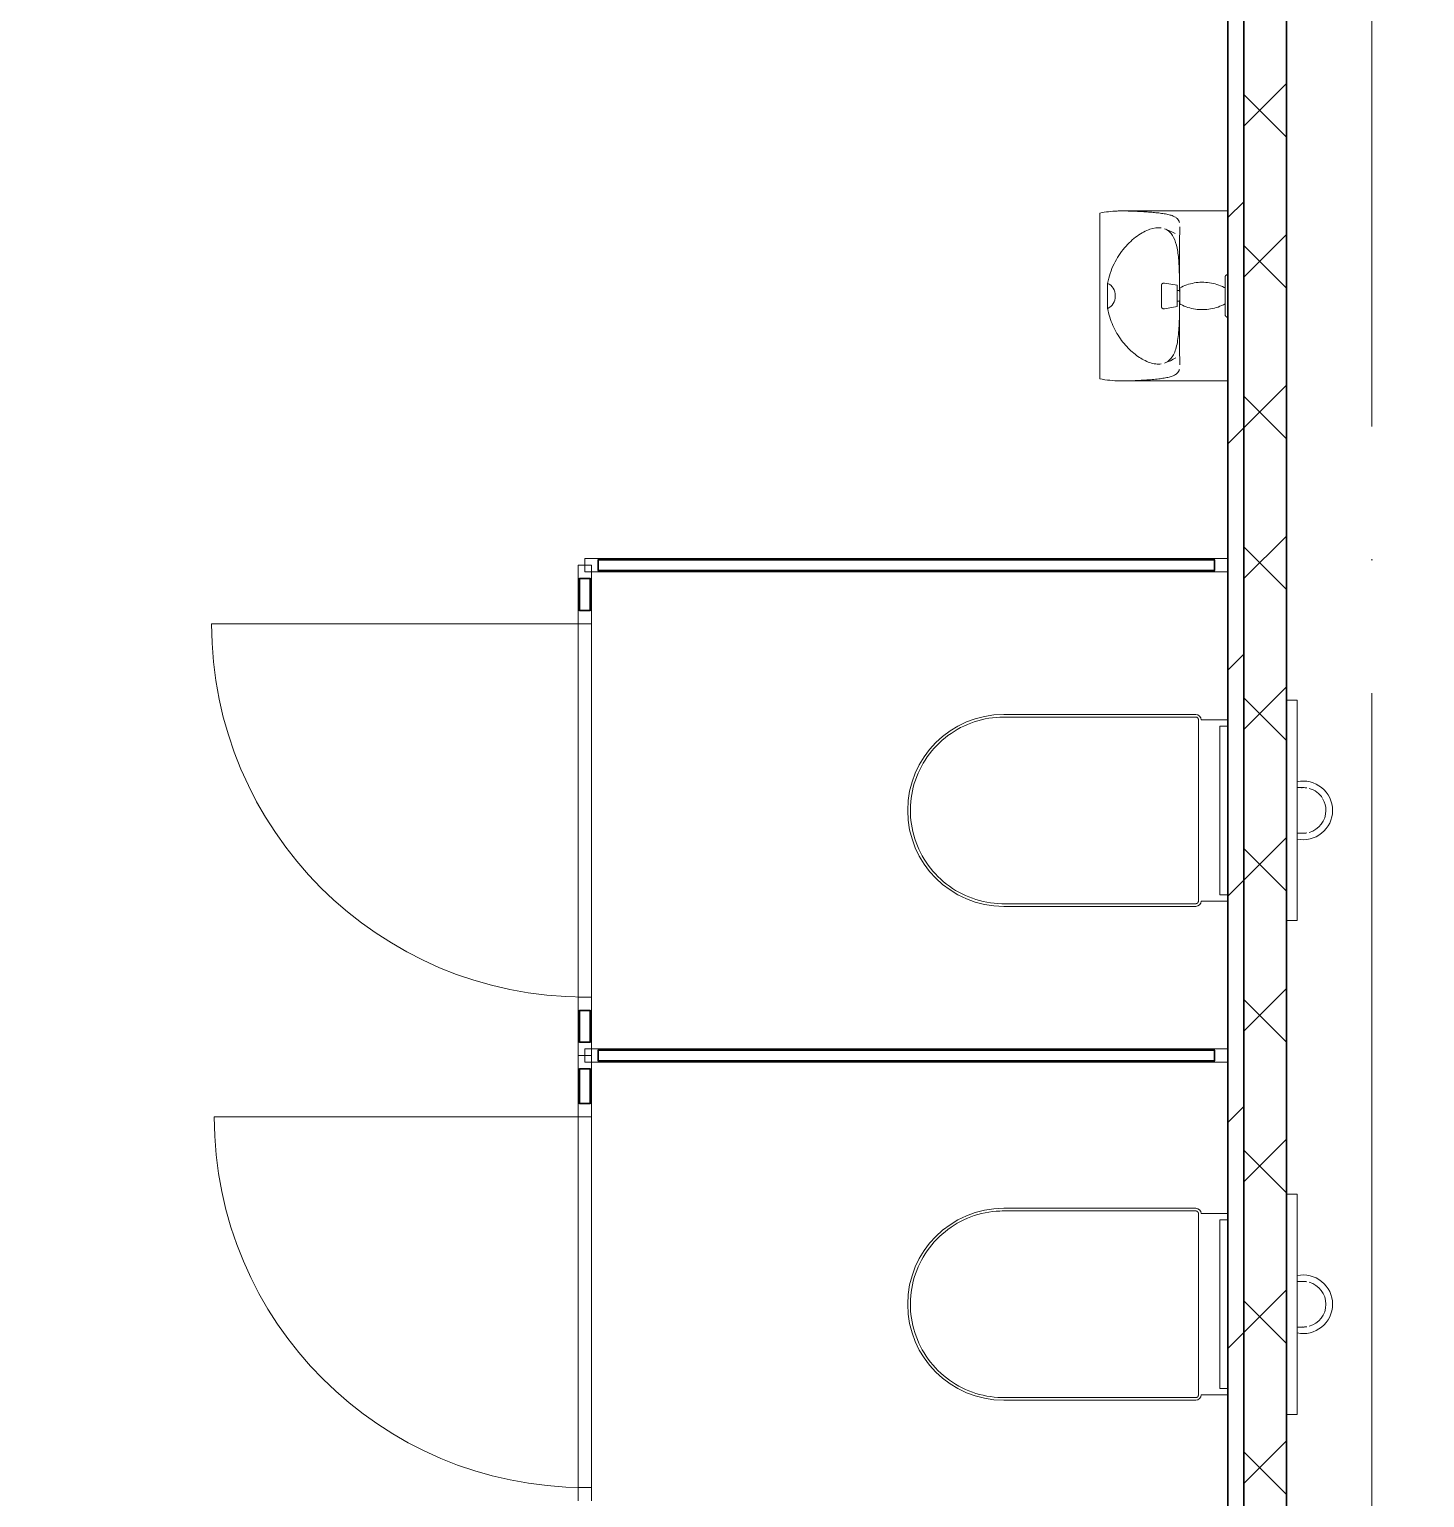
# Model space of a CAD drawing. Header units: millimetres. Extents: x -259809 to 472825, y -397243 to 31861.
# Drawn here: x -50972 to -48357, y -361841 to -359087 of the extents above; entities that cross this region are included whole.
import ezdxf

# ---------------------------------------------------------------- set-up
doc = ezdxf.new("R2010")
doc.units = ezdxf.units.MM
doc.linetypes.add('ADSK_Линия сетки', pattern=[25, 20, -2.5, 0, -2.5])
for name, color, linetype, lineweight in [('Витраж', 252, 'Continuous', 9), ('Двери', 252, 'Continuous', 9), ('лс', 5, 'Continuous', 30), ('Оси', 252, 'Continuous', 9), ('Сантехника', 252, 'Continuous', 18), ('Стены наружные', 252, 'Continuous', 18), ('Стены разрез', 7, 'Continuous', 30)]:
    doc.layers.add(name, color=color, linetype=linetype, lineweight=lineweight)

# ---------------------------------------------------------------- blocks, each defined once
blk = doc.blocks.new('1 этаж')
at = {"layer": 'Витраж', "color": 251, "lineweight": 18, "true_color": 0x636466, "extrusion": (0, 0, -1)}
for p, q in [((-49918.3, -7405.3), (-49943.3, -7405.3)), ((-49943.3, -7405.3), (-49943.3, -7430.3)), ((-49905.8, -7392.8), (-49930.8, -7392.8)), ((-49930.8, -7392.8), (-49930.8, -7417.8)), ((-49918.3, -7430.3), (-49918.3, -7405.3)), ((-49905.8, -7417.8), (-49905.8, -7392.8)), ((-49943.3, -7430.3), (-49918.3, -7430.3)), ((-49930.8, -7417.8), (-49905.8, -7417.8)), ((-49918.3, -7490.3), (-49943.3, -7490.3)), ((-49943.3, -7490.3), (-49943.3, -7515.3)), ((-49918.3, -7515.3), (-49918.3, -7490.3)), ((-49943.3, -7515.3), (-49918.3, -7515.3)), ((-49918.3, -8215.3), (-49943.3, -8215.3)), ((-49943.3, -8215.3), (-49943.3, -8240.3)), ((-49918.3, -8240.3), (-49918.3, -8215.3)), ((-49943.3, -8240.3), (-49918.3, -8240.3)), ((-49905.8, -8312.8), (-49930.8, -8312.8)), ((-49930.8, -8312.8), (-49930.8, -8337.8)), ((-49905.8, -8337.8), (-49905.8, -8312.8)), ((-49918.3, -8325.3), (-49943.3, -8325.3)), ((-49943.3, -8325.3), (-49943.3, -8350.3)), ((-49930.8, -8337.8), (-49905.8, -8337.8)), ((-49918.3, -8350.3), (-49918.3, -8325.3)), ((-49943.3, -8350.3), (-49918.3, -8350.3)), ((-49918.3, -8415.3), (-49943.3, -8415.3)), ((-49943.3, -8415.3), (-49943.3, -8440.3)), ((-49918.3, -8440.3), (-49918.3, -8415.3)), ((-49943.3, -8440.3), (-49918.3, -8440.3)), ((-49918.3, -9135.3), (-49943.3, -9135.3)), ((-49943.3, -9135.3), (-49943.3, -9160.3)), ((-49918.3, -9160.3), (-49918.3, -9135.3))]:
    blk.add_line(p, q, dxfattribs=at)
at = {"layer": 'Витраж', "color": 251, "true_color": 0x636466}
for p, q in [((-49905.8, -7392.8), (-48750.8, -7392.8)), ((-49943.3, -7430.3), (-49943.3, -7490.3)), ((-49918.3, -7430.3), (-49918.3, -7490.3)), ((-49905.8, -7417.8), (-48750.8, -7417.8)), ((-49943.3, -7515.3), (-49943.3, -8215.3)), ((-49918.3, -7515.3), (-49918.3, -8215.3)), ((-49943.3, -8240.3), (-49943.3, -8300.3)), ((-49918.3, -8240.3), (-49918.3, -8300.3)), ((-49905.8, -8312.8), (-48750.8, -8312.8)), ((-49905.8, -8337.8), (-48750.8, -8337.8)), ((-49943.3, -8350.3), (-49943.3, -8415.3)), ((-49918.3, -8350.3), (-49918.3, -8415.3)), ((-49943.3, -8440.3), (-49943.3, -9135.3)), ((-49918.3, -8440.3), (-49918.3, -9135.3))]:
    blk.add_line(p, q, dxfattribs=at)
at = {"layer": 'Витраж', "color": 251, "lineweight": 18, "true_color": 0x636466}
for p, q in [((-48725.8, -7392.8), (-48750.8, -7392.8)), ((-48750.8, -7392.8), (-48750.8, -7417.8)), ((-48725.8, -7417.8), (-48725.8, -7392.8)), ((-48750.8, -7417.8), (-48725.8, -7417.8)), ((-49918.3, -8300.3), (-49943.3, -8300.3)), ((-49943.3, -8300.3), (-49943.3, -8325.3)), ((-49918.3, -8325.3), (-49918.3, -8300.3)), ((-48725.8, -8312.8), (-48750.8, -8312.8)), ((-48750.8, -8312.8), (-48750.8, -8337.8)), ((-48725.8, -8337.8), (-48725.8, -8312.8)), ((-49943.3, -8325.3), (-49918.3, -8325.3)), ((-48750.8, -8337.8), (-48725.8, -8337.8))]:
    blk.add_line(p, q, dxfattribs=at)
at = {"layer": 'Двери', "color": 251, "true_color": 0x636466}
for p, q in [((-49943.3, -7515.3), (-50630.8, -7515.3)), ((-49943.3, -8440.3), (-50625.8, -8440.3))]:
    blk.add_line(p, q, dxfattribs=at)
for centre, radius in [((-49930.8, -7515.3), 700), ((-49930.8, -8440.3), 695)]:
    blk.add_arc(centre, radius, 180, 270, dxfattribs=at)
at = {"layer": 'Оси', "color": 251, "linetype": 'ADSK_Линия сетки', "ltscale": 100, "true_color": 0x636466}
blk.add_line((-48455.8, -2645.3), (-48455.8, -33771.4), dxfattribs=at)
at = {"layer": 'Сантехника', "color": 251, "true_color": 0x636466}
for p, q in [((-48965.8, -7055.8), (-48965.8, -6744.8)), ((-48725.8, -6740.9), (-48922.9, -6740.9)), ((-48816, -6790.3), (-48816, -6891.7)), ((-48951, -6900.3), (-48951, -6876.7)), ((-48820.8, -6880.3), (-48844.5, -6876.1)), ((-48820.8, -6900.3), (-48820.8, -6880.3)), ((-48816.2, -6876.4), (-48816.2, -6891.7)), ((-48951, -6923.9), (-48951, -6900.3)), ((-48815.8, -6890.3), (-48820.8, -6890.3)), ((-48820.8, -6920.3), (-48820.8, -6900.3)), ((-48820.8, -6910.3), (-48815.8, -6910.3)), ((-48816.2, -6909), (-48816.2, -6924.2)), ((-48816, -6909), (-48816, -7010.3)), ((-48815.8, -6885.3), (-48815.8, -6900.3)), ((-48815.8, -6900.3), (-48815.8, -6915.3)), ((-48844.5, -6924.5), (-48820.8, -6920.3)), ((-48922.9, -7059.8), (-48725.8, -7059.8)), ((-48785.8, -7685.3), (-49145.8, -7685.3)), ((-48785.8, -7690.3), (-49145.8, -7690.3)), ((-48780.8, -8035.3), (-48780.8, -7695.3)), ((-48725.8, -7695.3), (-48775.8, -7695.3)), ((-48740.8, -8023.5), (-48740.8, -7707.1)), ((-48740.8, -7707.1), (-48725.8, -7707.1)), ((-49145.8, -8040.3), (-48785.8, -8040.3)), ((-48775.8, -8035.3), (-48725.8, -8035.3)), ((-48725.8, -8023.5), (-48740.8, -8023.5)), ((-49145.8, -8045.3), (-48785.8, -8045.3)), ((-48785.8, -8611.6), (-49145.8, -8611.6)), ((-48785.8, -8616.6), (-49145.8, -8616.6)), ((-48780.8, -8961.6), (-48780.8, -8621.6)), ((-48725.8, -8621.6), (-48775.8, -8621.6)), ((-48740.8, -8949.8), (-48740.8, -8633.4)), ((-48740.8, -8633.4), (-48725.8, -8633.4)), ((-48725.8, -8949.8), (-48740.8, -8949.8)), ((-49145.8, -8966.6), (-48785.8, -8966.6)), ((-49145.8, -8971.6), (-48785.8, -8971.6)), ((-48775.8, -8961.6), (-48725.8, -8961.6))]:
    blk.add_line(p, q, dxfattribs=at)
at = {"layer": 'Сантехника', "color": 251, "lineweight": 9, "true_color": 0x636466}
for p, q in [((-48595.8, -7658.6), (-48615.8, -7658.6)), ((-48595.8, -7683.6), (-48595.8, -7658.6)), ((-48595.8, -7683.6), (-48595.8, -8047.1)), ((-48595.8, -8072.1), (-48595.8, -8047.1)), ((-48615.8, -8072.1), (-48595.8, -8072.1)), ((-48595.8, -8584.8), (-48615.8, -8584.8)), ((-48595.8, -8609.8), (-48595.8, -8584.8)), ((-48595.8, -8609.8), (-48595.8, -8973.3)), ((-48595.8, -8998.3), (-48595.8, -8973.3)), ((-48615.8, -8998.3), (-48595.8, -8998.3))]:
    blk.add_line(p, q, dxfattribs=at)
at = {"layer": 'Сантехника', "color": 251, "true_color": 0x636466, "flags": 128}
for points in [[(-48824.4, -6783.5), (-48829.6, -6780.7), (-48835, -6778.1), (-48840.5, -6775.8), (-48844.5, -6774.2)], [(-48850.3, -6881.1), (-48850.3, -6880.9), (-48850.3, -6880.7), (-48850.3, -6880.5), (-48850.3, -6880.3), (-48850.2, -6880.1), (-48850.2, -6879.9), (-48850.2, -6879.7), (-48850.1, -6879.5), (-48850, -6879.3), (-48850, -6879.1), (-48849.9, -6878.9), (-48849.8, -6878.8), (-48849.7, -6878.6), (-48849.6, -6878.4), (-48849.5, -6878.2), (-48849.4, -6878.1), (-48849.2, -6877.9), (-48849.1, -6877.8), (-48849, -6877.6), (-48848.8, -6877.5), (-48848.7, -6877.3), (-48848.5, -6877.2), (-48848.4, -6877.1), (-48848.2, -6877), (-48848, -6876.9), (-48847.9, -6876.8), (-48847.7, -6876.7), (-48847.5, -6876.6), (-48847.3, -6876.5), (-48847.2, -6876.4), (-48847, -6876.3), (-48846.8, -6876.3), (-48846.6, -6876.2), (-48846.4, -6876.2), (-48846.2, -6876.1), (-48846, -6876.1), (-48845.8, -6876.1), (-48845.6, -6876.1), (-48845.4, -6876.1), (-48845.2, -6876.1), (-48845, -6876.1), (-48844.8, -6876.1), (-48844.6, -6876.1), (-48844.5, -6876.1)], [(-48850.3, -6900.3), (-48850.3, -6899.5), (-48850.3, -6898.8), (-48850.3, -6898), (-48850.3, -6897.2), (-48850.3, -6896.5), (-48850.3, -6895.7), (-48850.3, -6895), (-48850.3, -6894.3), (-48850.3, -6893.5), (-48850.3, -6892.8), (-48850.3, -6892.1), (-48850.3, -6891.4), (-48850.3, -6890.7), (-48850.3, -6890.1), (-48850.3, -6889.4), (-48850.3, -6888.8), (-48850.3, -6888.2), (-48850.3, -6887.6), (-48850.3, -6887.1), (-48850.3, -6886.5), (-48850.3, -6886), (-48850.3, -6885.5), (-48850.3, -6885), (-48850.3, -6884.5), (-48850.3, -6884.1), (-48850.3, -6883.7), (-48850.3, -6883.3), (-48850.3, -6883), (-48850.3, -6882.7), (-48850.3, -6882.4), (-48850.3, -6882.1), (-48850.3, -6881.9), (-48850.3, -6881.7), (-48850.3, -6881.5), (-48850.3, -6881.3), (-48850.3, -6881.2), (-48850.3, -6881.1), (-48850.3, -6881.1), (-48850.3, -6881.1)], [(-48850.3, -6881.1), (-48850.3, -6881.1), (-48850.3, -6881.1), (-48850.3, -6881.2), (-48850.3, -6881.3), (-48850.3, -6881.4), (-48850.3, -6881.6), (-48850.3, -6881.8), (-48850.3, -6882), (-48850.3, -6882.3), (-48850.3, -6882.6), (-48850.3, -6882.9), (-48850.3, -6883.2), (-48850.3, -6883.6), (-48850.3, -6884), (-48850.3, -6884.4), (-48850.3, -6884.9), (-48850.3, -6885.3), (-48850.3, -6885.8), (-48850.3, -6886.4), (-48850.3, -6886.9), (-48850.3, -6887.5), (-48850.3, -6888), (-48850.3, -6888.7), (-48850.3, -6889.3), (-48850.3, -6889.9), (-48850.3, -6890.6), (-48850.3, -6891.2), (-48850.3, -6891.9), (-48850.3, -6892.6), (-48850.3, -6893.3), (-48850.3, -6894.1), (-48850.3, -6894.8), (-48850.3, -6895.5), (-48850.3, -6896.3), (-48850.3, -6897), (-48850.3, -6897.8), (-48850.3, -6898.6), (-48850.3, -6899.3), (-48850.3, -6900.1), (-48850.3, -6900.3)], [(-48815.8, -6885.3), (-48812.6, -6883.7), (-48809.3, -6882.2), (-48806, -6880.8), (-48802.6, -6879.6), (-48799.2, -6878.5), (-48795.7, -6877.5), (-48792.2, -6876.7), (-48788.7, -6876), (-48785.1, -6875.4), (-48781.6, -6875), (-48778, -6874.8), (-48774.4, -6874.7), (-48770.8, -6874.7), (-48767.2, -6874.9), (-48763.6, -6875.2), (-48760, -6875.6), (-48756.5, -6876.2), (-48752.9, -6877), (-48749.5, -6877.9), (-48746, -6878.9), (-48742.6, -6880), (-48739.2, -6881.3), (-48735.9, -6882.8), (-48732.7, -6884.3), (-48730.8, -6885.3)], [(-48730.8, -6865.3), (-48730.8, -6865.1), (-48730.8, -6864.9), (-48730.8, -6864.7), (-48730.7, -6864.5), (-48730.7, -6864.3), (-48730.7, -6864.1), (-48730.6, -6863.9), (-48730.5, -6863.7), (-48730.5, -6863.6), (-48730.4, -6863.4), (-48730.3, -6863.2), (-48730.2, -6863), (-48730.1, -6862.8), (-48730, -6862.7), (-48729.9, -6862.5), (-48729.8, -6862.3), (-48729.7, -6862.2), (-48729.6, -6862), (-48729.4, -6861.9), (-48729.3, -6861.7), (-48729.1, -6861.6), (-48729, -6861.5), (-48728.8, -6861.3), (-48728.7, -6861.2), (-48728.5, -6861.1), (-48728.3, -6861), (-48728.2, -6860.9), (-48728, -6860.8), (-48727.8, -6860.7), (-48727.6, -6860.7), (-48727.4, -6860.6), (-48727.2, -6860.5), (-48727, -6860.5), (-48726.8, -6860.4), (-48726.7, -6860.4), (-48726.5, -6860.4), (-48726.3, -6860.3), (-48726.1, -6860.3), (-48725.9, -6860.3), (-48725.8, -6860.3)], [(-48730.8, -6884.2), (-48730.8, -6882.9), (-48730.8, -6881.7), (-48730.8, -6880.6), (-48730.8, -6879.4), (-48730.8, -6878.3), (-48730.8, -6877.2), (-48730.8, -6876.2), (-48730.8, -6875.2), (-48730.8, -6874.3), (-48730.8, -6873.3), (-48730.8, -6872.5), (-48730.8, -6871.6), (-48730.8, -6870.9), (-48730.8, -6870.1), (-48730.8, -6869.4), (-48730.8, -6868.8), (-48730.8, -6868.2), (-48730.8, -6867.7), (-48730.8, -6867.2), (-48730.8, -6866.8), (-48730.8, -6866.4), (-48730.8, -6866.1), (-48730.8, -6865.8), (-48730.8, -6865.6), (-48730.8, -6865.5), (-48730.8, -6865.4), (-48730.8, -6865.3)], [(-48730.8, -6865.3), (-48730.8, -6865.3), (-48730.8, -6865.4), (-48730.8, -6865.6), (-48730.8, -6865.8), (-48730.8, -6866), (-48730.8, -6866.3), (-48730.8, -6866.7), (-48730.8, -6867.1), (-48730.8, -6867.6), (-48730.8, -6868.1), (-48730.8, -6868.6), (-48730.8, -6869.3), (-48730.8, -6869.9), (-48730.8, -6870.7), (-48730.8, -6871.4), (-48730.8, -6872.2), (-48730.8, -6873.1), (-48730.8, -6874), (-48730.8, -6874.9), (-48730.8, -6875.9), (-48730.8, -6877), (-48730.8, -6878), (-48730.8, -6879.1), (-48730.8, -6880.2), (-48730.8, -6881.4), (-48730.8, -6882.6), (-48730.8, -6883.8), (-48730.8, -6885.1), (-48730.8, -6886.3), (-48730.8, -6887.6), (-48730.8, -6888.9), (-48730.8, -6890.3), (-48730.8, -6891.6), (-48730.8, -6893), (-48730.8, -6894.4), (-48730.8, -6895.7), (-48730.8, -6897.1), (-48730.8, -6898.5), (-48730.8, -6899.9), (-48730.8, -6900.3)], [(-48850.3, -6900.3), (-48850.3, -6901.1), (-48850.3, -6901.9), (-48850.3, -6902.6), (-48850.3, -6903.4), (-48850.3, -6904.1), (-48850.3, -6904.9), (-48850.3, -6905.6), (-48850.3, -6906.4), (-48850.3, -6907.1), (-48850.3, -6907.8), (-48850.3, -6908.5), (-48850.3, -6909.2), (-48850.3, -6909.9), (-48850.3, -6910.5), (-48850.3, -6911.2), (-48850.3, -6911.8), (-48850.3, -6912.4), (-48850.3, -6913), (-48850.3, -6913.6), (-48850.3, -6914.1), (-48850.3, -6914.6), (-48850.3, -6915.2), (-48850.3, -6915.6), (-48850.3, -6916.1), (-48850.3, -6916.5), (-48850.3, -6916.9), (-48850.3, -6917.3), (-48850.3, -6917.6), (-48850.3, -6918), (-48850.3, -6918.3), (-48850.3, -6918.5), (-48850.3, -6918.8), (-48850.3, -6919), (-48850.3, -6919.1), (-48850.3, -6919.3), (-48850.3, -6919.4), (-48850.3, -6919.5), (-48850.3, -6919.5), (-48850.3, -6919.6)], [(-48850.3, -6919.6), (-48850.3, -6919.5), (-48850.3, -6919.5), (-48850.3, -6919.4), (-48850.3, -6919.3), (-48850.3, -6919.2), (-48850.3, -6919), (-48850.3, -6918.8), (-48850.3, -6918.6), (-48850.3, -6918.3), (-48850.3, -6918), (-48850.3, -6917.7), (-48850.3, -6917.4), (-48850.3, -6917), (-48850.3, -6916.6), (-48850.3, -6916.2), (-48850.3, -6915.8), (-48850.3, -6915.3), (-48850.3, -6914.8), (-48850.3, -6914.3), (-48850.3, -6913.7), (-48850.3, -6913.2), (-48850.3, -6912.6), (-48850.3, -6912), (-48850.3, -6911.4), (-48850.3, -6910.7), (-48850.3, -6910.1), (-48850.3, -6909.4), (-48850.3, -6908.7), (-48850.3, -6908), (-48850.3, -6907.3), (-48850.3, -6906.6), (-48850.3, -6905.8), (-48850.3, -6905.1), (-48850.3, -6904.3), (-48850.3, -6903.6), (-48850.3, -6902.8), (-48850.3, -6902.1), (-48850.3, -6901.3), (-48850.3, -6900.5), (-48850.3, -6900.3)], [(-48730.8, -6900.3), (-48730.8, -6901.7), (-48730.8, -6903.1), (-48730.8, -6904.5), (-48730.8, -6905.9), (-48730.8, -6907.3), (-48730.8, -6908.6), (-48730.8, -6910), (-48730.8, -6911.3), (-48730.8, -6912.6), (-48730.8, -6913.9), (-48730.8, -6915.2), (-48730.8, -6916.5), (-48730.8, -6917.7), (-48730.8, -6918.9), (-48730.8, -6920.1), (-48730.8, -6921.2), (-48730.8, -6922.3), (-48730.8, -6923.4), (-48730.8, -6924.4), (-48730.8, -6925.4), (-48730.8, -6926.4), (-48730.8, -6927.3), (-48730.8, -6928.2), (-48730.8, -6929), (-48730.8, -6929.8), (-48730.8, -6930.5), (-48730.8, -6931.2), (-48730.8, -6931.8), (-48730.8, -6932.4), (-48730.8, -6932.9), (-48730.8, -6933.4), (-48730.8, -6933.8), (-48730.8, -6934.2), (-48730.8, -6934.5), (-48730.8, -6934.8), (-48730.8, -6935), (-48730.8, -6935.2), (-48730.8, -6935.3), (-48730.8, -6935.3)], [(-48844.5, -6924.5), (-48844.7, -6924.5), (-48844.9, -6924.5), (-48845.1, -6924.6), (-48845.3, -6924.6), (-48845.5, -6924.6), (-48845.7, -6924.6), (-48845.9, -6924.5), (-48846.1, -6924.5), (-48846.3, -6924.5), (-48846.5, -6924.4), (-48846.7, -6924.4), (-48846.8, -6924.3), (-48847, -6924.3), (-48847.2, -6924.2), (-48847.4, -6924.1), (-48847.6, -6924), (-48847.8, -6923.9), (-48847.9, -6923.8), (-48848.1, -6923.7), (-48848.3, -6923.6), (-48848.4, -6923.5), (-48848.6, -6923.4), (-48848.7, -6923.2), (-48848.9, -6923.1), (-48849, -6923), (-48849.2, -6922.8), (-48849.3, -6922.7), (-48849.4, -6922.5), (-48849.5, -6922.3), (-48849.6, -6922.2), (-48849.7, -6922), (-48849.8, -6921.8), (-48849.9, -6921.6), (-48850, -6921.4), (-48850.1, -6921.3), (-48850.1, -6921.1), (-48850.2, -6920.9), (-48850.2, -6920.7), (-48850.3, -6920.5), (-48850.3, -6920.3), (-48850.3, -6920.1), (-48850.3, -6919.9), (-48850.3, -6919.7), (-48850.3, -6919.6)], [(-48730.8, -6915.3), (-48734, -6916.9), (-48737.3, -6918.5), (-48740.6, -6919.8), (-48744, -6921.1), (-48747.4, -6922.2), (-48750.9, -6923.1), (-48754.4, -6924), (-48757.9, -6924.7), (-48761.5, -6925.2), (-48765.1, -6925.6), (-48768.6, -6925.9), (-48772.2, -6926), (-48775.8, -6925.9), (-48779.4, -6925.8), (-48783, -6925.5), (-48786.6, -6925), (-48790.1, -6924.4), (-48793.7, -6923.6), (-48797.2, -6922.8), (-48800.6, -6921.7), (-48804, -6920.6), (-48807.4, -6919.3), (-48810.7, -6917.9), (-48813.9, -6916.3), (-48815.8, -6915.3)], [(-48730.8, -6935.3), (-48730.8, -6935.3), (-48730.8, -6935.2), (-48730.8, -6935.1), (-48730.8, -6934.9), (-48730.8, -6934.6), (-48730.8, -6934.3), (-48730.8, -6934), (-48730.8, -6933.5), (-48730.8, -6933.1), (-48730.8, -6932.6), (-48730.8, -6932), (-48730.8, -6931.4), (-48730.8, -6930.7), (-48730.8, -6930), (-48730.8, -6929.2), (-48730.8, -6928.4), (-48730.8, -6927.5), (-48730.8, -6926.6), (-48730.8, -6925.7), (-48730.8, -6924.7), (-48730.8, -6923.7), (-48730.8, -6922.6), (-48730.8, -6921.5), (-48730.8, -6920.4), (-48730.8, -6919.2), (-48730.8, -6918), (-48730.8, -6916.8), (-48730.8, -6915.6)], [(-48725.8, -6940.3), (-48726, -6940.3), (-48726.2, -6940.3), (-48726.4, -6940.3), (-48726.6, -6940.2), (-48726.8, -6940.2), (-48727, -6940.2), (-48727.2, -6940.1), (-48727.4, -6940.1), (-48727.6, -6940), (-48727.7, -6939.9), (-48727.9, -6939.8), (-48728.1, -6939.7), (-48728.3, -6939.7), (-48728.5, -6939.5), (-48728.6, -6939.4), (-48728.8, -6939.3), (-48728.9, -6939.2), (-48729.1, -6939.1), (-48729.2, -6938.9), (-48729.4, -6938.8), (-48729.5, -6938.7), (-48729.7, -6938.5), (-48729.8, -6938.3), (-48729.9, -6938.2), (-48730, -6938), (-48730.1, -6937.8), (-48730.2, -6937.7), (-48730.3, -6937.5), (-48730.4, -6937.3), (-48730.5, -6937.1), (-48730.5, -6936.9), (-48730.6, -6936.7), (-48730.6, -6936.6), (-48730.7, -6936.4), (-48730.7, -6936.2), (-48730.8, -6936), (-48730.8, -6935.8), (-48730.8, -6935.6), (-48730.8, -6935.4), (-48730.8, -6935.3)], [(-48844.5, -7026.4), (-48838.9, -7024.2), (-48833.4, -7021.8), (-48828.1, -7019.2), (-48823, -7016.3)], [(-49145.8, -7690.3), (-49152.8, -7690.5), (-49159.8, -7690.9), (-49166.8, -7691.6), (-49173.7, -7692.5), (-49180.6, -7693.8), (-49187.4, -7695.3), (-49194.2, -7697.1), (-49200.9, -7699.2), (-49207.4, -7701.5), (-49213.9, -7704.1), (-49220.3, -7707), (-49226.6, -7710.1), (-49232.8, -7713.4), (-49238.8, -7717), (-49244.6, -7720.9), (-49250.3, -7724.9), (-49255.8, -7729.2), (-49261.2, -7733.7), (-49266.4, -7738.5), (-49271.3, -7743.4), (-49276.1, -7748.5), (-49280.7, -7753.8), (-49285, -7759.3), (-49289.2, -7764.9), (-49293.1, -7770.8), (-49296.7, -7776.7), (-49300.1, -7782.8), (-49303.3, -7789.1), (-49306.2, -7795.4), (-49308.9, -7801.9), (-49311.3, -7808.5), (-49313.5, -7815.1), (-49315.3, -7821.9), (-49316.9, -7828.7), (-49318.3, -7835.6), (-49319.3, -7842.5), (-49320.1, -7849.4), (-49320.6, -7856.4), (-49320.8, -7863.4), (-49320.7, -7870.4), (-49320.4, -7877.4), (-49319.8, -7884.4), (-49318.9, -7891.3), (-49317.7, -7898.2), (-49316.2, -7905.1), (-49314.5, -7911.9), (-49312.5, -7918.6), (-49310.2, -7925.2), (-49307.7, -7931.7), (-49304.9, -7938.1), (-49301.9, -7944.4), (-49298.6, -7950.6), (-49295.1, -7956.7), (-49291.3, -7962.6), (-49287.3, -7968.3), (-49283.1, -7973.9), (-49278.6, -7979.3), (-49273.9, -7984.5), (-49269.1, -7989.5), (-49264, -7994.4), (-49258.8, -7999), (-49253.3, -8003.4), (-49247.7, -8007.6), (-49241.9, -8011.5), (-49236, -8015.3), (-49229.9, -8018.8), (-49223.7, -8022), (-49217.4, -8025), (-49211, -8027.7), (-49204.4, -8030.2), (-49197.8, -8032.4), (-49191.1, -8034.4), (-49184.3, -8036), (-49177.4, -8037.4), (-49170.5, -8038.6), (-49163.5, -8039.4), (-49156.6, -8040), (-49149.6, -8040.3), (-49145.8, -8040.3)], [(-48780.8, -7695.3), (-48780.8, -7695.1), (-48780.8, -7694.9), (-48780.8, -7694.7), (-48780.9, -7694.5), (-48780.9, -7694.3), (-48780.9, -7694.1), (-48781, -7693.9), (-48781.1, -7693.7), (-48781.1, -7693.6), (-48781.2, -7693.4), (-48781.3, -7693.2), (-48781.4, -7693), (-48781.5, -7692.8), (-48781.6, -7692.7), (-48781.7, -7692.5), (-48781.8, -7692.3), (-48781.9, -7692.2), (-48782, -7692), (-48782.2, -7691.9), (-48782.3, -7691.7), (-48782.5, -7691.6), (-48782.6, -7691.5), (-48782.8, -7691.3), (-48782.9, -7691.2), (-48783.1, -7691.1), (-48783.3, -7691), (-48783.4, -7690.9), (-48783.6, -7690.8), (-48783.8, -7690.7), (-48784, -7690.7), (-48784.2, -7690.6), (-48784.4, -7690.5), (-48784.6, -7690.5), (-48784.8, -7690.4), (-48785, -7690.4), (-48785.1, -7690.4), (-48785.3, -7690.3), (-48785.5, -7690.3), (-48785.7, -7690.3), (-48785.8, -7690.3)], [(-48785.8, -8040.3), (-48785.6, -8040.3), (-48785.4, -8040.3), (-48785.2, -8040.3), (-48785, -8040.2), (-48784.8, -8040.2), (-48784.6, -8040.2), (-48784.4, -8040.1), (-48784.2, -8040.1), (-48784, -8040), (-48783.9, -8039.9), (-48783.7, -8039.8), (-48783.5, -8039.7), (-48783.3, -8039.7), (-48783.1, -8039.5), (-48783, -8039.4), (-48782.8, -8039.3), (-48782.7, -8039.2), (-48782.5, -8039.1), (-48782.4, -8038.9), (-48782.2, -8038.8), (-48782.1, -8038.7), (-48781.9, -8038.5), (-48781.8, -8038.3), (-48781.7, -8038.2), (-48781.6, -8038), (-48781.5, -8037.8), (-48781.4, -8037.7), (-48781.3, -8037.5), (-48781.2, -8037.3), (-48781.1, -8037.1), (-48781.1, -8036.9), (-48781, -8036.7), (-48781, -8036.6), (-48780.9, -8036.4), (-48780.9, -8036.2), (-48780.8, -8036), (-48780.8, -8035.8), (-48780.8, -8035.6), (-48780.8, -8035.4), (-48780.8, -8035.3)], [(-49145.8, -8616.6), (-49152.8, -8616.7), (-49159.8, -8617.1), (-49166.8, -8617.8), (-49173.7, -8618.8), (-49180.6, -8620.1), (-49187.4, -8621.6), (-49194.2, -8623.4), (-49200.9, -8625.4), (-49207.4, -8627.8), (-49213.9, -8630.4), (-49220.3, -8633.2), (-49226.6, -8636.3), (-49232.8, -8639.7), (-49238.8, -8643.3), (-49244.6, -8647.1), (-49250.3, -8651.2), (-49255.8, -8655.5), (-49261.2, -8660), (-49266.4, -8664.7), (-49271.3, -8669.6), (-49276.1, -8674.8), (-49280.7, -8680.1), (-49285, -8685.5), (-49289.2, -8691.2), (-49293.1, -8697), (-49296.7, -8703), (-49300.1, -8709.1), (-49303.3, -8715.3), (-49306.2, -8721.7), (-49308.9, -8728.2), (-49311.3, -8734.7), (-49313.5, -8741.4), (-49315.3, -8748.1), (-49316.9, -8754.9), (-49318.3, -8761.8), (-49319.3, -8768.7), (-49320.1, -8775.7), (-49320.6, -8782.7), (-49320.8, -8789.7), (-49320.7, -8796.7), (-49320.4, -8803.7), (-49319.8, -8810.6), (-49318.9, -8817.6), (-49317.7, -8824.5), (-49316.2, -8831.3), (-49314.5, -8838.1), (-49312.5, -8844.8), (-49310.2, -8851.4), (-49307.7, -8858), (-49304.9, -8864.4), (-49301.9, -8870.7), (-49298.6, -8876.9), (-49295.1, -8882.9), (-49291.3, -8888.8), (-49287.3, -8894.6), (-49283.1, -8900.1), (-49278.6, -8905.5), (-49273.9, -8910.7), (-49269.1, -8915.8), (-49264, -8920.6), (-49258.8, -8925.2), (-49253.3, -8929.6), (-49247.7, -8933.8), (-49241.9, -8937.8), (-49236, -8941.5), (-49229.9, -8945), (-49223.7, -8948.2), (-49217.4, -8951.2), (-49211, -8954), (-49204.4, -8956.5), (-49197.8, -8958.7), (-49191.1, -8960.6), (-49184.3, -8962.3), (-49177.4, -8963.7), (-49170.5, -8964.8), (-49163.5, -8965.7), (-49156.6, -8966.2), (-49149.6, -8966.5), (-49145.8, -8966.6)], [(-48780.8, -8621.6), (-48780.8, -8621.4), (-48780.8, -8621.2), (-48780.8, -8621), (-48780.9, -8620.8), (-48780.9, -8620.6), (-48780.9, -8620.4), (-48781, -8620.2), (-48781.1, -8620), (-48781.1, -8619.8), (-48781.2, -8619.6), (-48781.3, -8619.4), (-48781.4, -8619.3), (-48781.5, -8619.1), (-48781.6, -8618.9), (-48781.7, -8618.7), (-48781.8, -8618.6), (-48781.9, -8618.4), (-48782, -8618.3), (-48782.2, -8618.1), (-48782.3, -8618), (-48782.5, -8617.8), (-48782.6, -8617.7), (-48782.8, -8617.6), (-48782.9, -8617.5), (-48783.1, -8617.4), (-48783.3, -8617.3), (-48783.4, -8617.2), (-48783.6, -8617.1), (-48783.8, -8617), (-48784, -8616.9), (-48784.2, -8616.8), (-48784.4, -8616.8), (-48784.6, -8616.7), (-48784.8, -8616.7), (-48785, -8616.6), (-48785.1, -8616.6), (-48785.3, -8616.6), (-48785.5, -8616.6), (-48785.7, -8616.6), (-48785.8, -8616.6)], [(-48785.8, -8966.6), (-48785.6, -8966.6), (-48785.4, -8966.5), (-48785.2, -8966.5), (-48785, -8966.5), (-48784.8, -8966.5), (-48784.6, -8966.4), (-48784.4, -8966.4), (-48784.2, -8966.3), (-48784, -8966.2), (-48783.9, -8966.2), (-48783.7, -8966.1), (-48783.5, -8966), (-48783.3, -8965.9), (-48783.1, -8965.8), (-48783, -8965.7), (-48782.8, -8965.6), (-48782.7, -8965.5), (-48782.5, -8965.3), (-48782.4, -8965.2), (-48782.2, -8965), (-48782.1, -8964.9), (-48781.9, -8964.7), (-48781.8, -8964.6), (-48781.7, -8964.4), (-48781.6, -8964.3), (-48781.5, -8964.1), (-48781.4, -8963.9), (-48781.3, -8963.7), (-48781.2, -8963.6), (-48781.1, -8963.4), (-48781.1, -8963.2), (-48781, -8963), (-48781, -8962.8), (-48780.9, -8962.6), (-48780.9, -8962.4), (-48780.8, -8962.2), (-48780.8, -8962), (-48780.8, -8961.8), (-48780.8, -8961.6), (-48780.8, -8961.6)]]:
    blk.add_lwpolyline(points, dxfattribs=at)
at = {"layer": 'Сантехника', "color": 251, "lineweight": 9, "true_color": 0x636466, "flags": 128}
for points in [[(-48584.4, -7822.6), (-48584.4, -7822.6), (-48584.5, -7822.6), (-48584.7, -7822.6), (-48584.9, -7822.6), (-48585.3, -7822.6), (-48585.6, -7822.6), (-48586.1, -7822.6), (-48586.6, -7822.6), (-48587.2, -7822.6), (-48587.9, -7822.6), (-48588.6, -7822.6), (-48589.4, -7822.6), (-48590.3, -7822.6), (-48591.2, -7822.6), (-48592.2, -7822.6), (-48593.3, -7822.6), (-48594.4, -7822.6), (-48595.5, -7822.6)], [(-48594.7, -7908), (-48593.6, -7908), (-48592.5, -7908), (-48591.5, -7908), (-48590.5, -7908), (-48589.7, -7908), (-48588.8, -7908), (-48588.1, -7908), (-48587.4, -7908), (-48586.8, -7908), (-48586.2, -7908), (-48585.8, -7908), (-48585.4, -7908), (-48585, -7908), (-48584.7, -7908), (-48584.5, -7908), (-48584.4, -7908), (-48584.4, -7908), (-48584.4, -7908)], [(-48584.4, -8748.9), (-48584.4, -8748.9), (-48584.5, -8748.9), (-48584.7, -8748.9), (-48584.9, -8748.9), (-48585.3, -8748.9), (-48585.6, -8748.9), (-48586.1, -8748.9), (-48586.6, -8748.9), (-48587.2, -8748.9), (-48587.9, -8748.9), (-48588.6, -8748.9), (-48589.4, -8748.9), (-48590.3, -8748.9), (-48591.2, -8748.9), (-48592.2, -8748.9), (-48593.3, -8748.9), (-48594.4, -8748.9), (-48595.5, -8748.9)], [(-48594.7, -8834.3), (-48593.6, -8834.3), (-48592.5, -8834.3), (-48591.5, -8834.3), (-48590.5, -8834.3), (-48589.7, -8834.3), (-48588.8, -8834.3), (-48588.1, -8834.3), (-48587.4, -8834.3), (-48586.8, -8834.3), (-48586.2, -8834.3), (-48585.8, -8834.3), (-48585.4, -8834.3), (-48585, -8834.3), (-48584.7, -8834.3), (-48584.5, -8834.3), (-48584.4, -8834.3), (-48584.4, -8834.3), (-48584.4, -8834.3)]]:
    blk.add_lwpolyline(points, dxfattribs=at)
at = {"layer": 'Сантехника', "color": 251, "true_color": 0x636466}
for centre, radius, start, end in [((-49145.8, -7865.3), 180, 90, 270), ((-49145.8, -7865.3), 175, 90, 90.9078), ((-49145.8, -7865.3), 175, 90, 90.9078), ((-48785.8, -7695.3), 10, 0, 90), ((-48785.8, -7695.3), 5, 60, 90), ((-48785.8, -7695.3), 5, 60, 90), ((-48785.8, -7695.3), 5, 60, 75), ((-48785.8, -7695.3), 5, 0, 30), ((-48785.8, -7695.3), 5, 0, 30), ((-48785.8, -7695.3), 5, 0, 30), ((-49145.8, -7865.3), 175, 269.0922, 270), ((-49145.8, -7865.3), 175, 269.0922, 270), ((-48785.8, -8035.3), 10, 270, 0), ((-48785.8, -8035.3), 5, 270, 300), ((-48785.8, -8035.3), 5, 270, 300), ((-48785.8, -8035.3), 5, 285, 300), ((-48785.8, -8035.3), 5, 330, 0), ((-48785.8, -8035.3), 5, 330, 0), ((-48785.8, -8035.3), 5, 330, 0), ((-49145.8, -8791.6), 180, 90, 270), ((-49145.8, -8791.6), 175, 90, 90.9078), ((-49145.8, -8791.6), 175, 90, 90.9078), ((-48785.8, -8621.6), 10, 0, 90), ((-48785.8, -8621.6), 5, 60, 90), ((-48785.8, -8621.6), 5, 60, 90), ((-48785.8, -8621.6), 5, 60, 75), ((-48785.8, -8621.6), 5, 0, 30), ((-48785.8, -8621.6), 5, 0, 30), ((-48785.8, -8621.6), 5, 0, 30), ((-49145.8, -8791.6), 175, 269.0922, 270), ((-49145.8, -8791.6), 175, 269.0922, 270), ((-48785.8, -8961.6), 10, 270, 0), ((-48785.8, -8961.6), 5, 270, 300), ((-48785.8, -8961.6), 5, 270, 300), ((-48785.8, -8961.6), 5, 285, 300), ((-48785.8, -8961.6), 5, 330, 0), ((-48785.8, -8961.6), 5, 330, 0), ((-48785.8, -8961.6), 5, 330, 0)]:
    blk.add_arc(centre, radius, start, end, dxfattribs=at)
at = {"layer": 'Сантехника', "color": 251, "lineweight": 9, "true_color": 0x636466}
for centre, radius, start, end in [((-48584.4, -7865.3), 55, 0, 102.0258), ((-48584.4, -7865.3), 42.7, 92.2417, 94.1976), ((-48584.4, -7865.3), 42.7, 87.9172, 90), ((-48584.4, -7865.3), 42.7, 80.8699, 90), ((-48584.4, -7865.3), 42.7, 31.7508, 75), ((-48584.4, -7865.3), 42.7, 0, 30), ((-48584.4, -7865.3), 55, 257.9742, 0), ((-48584.4, -7865.3), 42.7, 285, 0), ((-48584.4, -7865.3), 42.7, 267.2428, 279.4986), ((-48584.4, -7865.3), 42.7, 270, 272.5338), ((-48584.4, -8791.6), 55, 0, 102.0258), ((-48584.4, -8791.6), 42.7, 92.2417, 94.1976), ((-48584.4, -8791.6), 42.7, 87.9172, 90), ((-48584.4, -8791.6), 42.7, 80.8699, 90), ((-48584.4, -8791.6), 42.7, 0, 75), ((-48584.4, -8791.6), 55, 257.9742, 0), ((-48584.4, -8791.6), 42.7, 285, 0), ((-48584.4, -8791.6), 42.7, 267.2428, 279.4986), ((-48584.4, -8791.6), 42.7, 270, 272.5338)]:
    blk.add_arc(centre, radius, start, end, dxfattribs=at)
at = {"layer": 'Сантехника', "color": 251, "true_color": 0x636466}
for major_axis, start_param, end_param in [((0, 25), 4.712389, 5.943447), ((0, -25), 0.339739, 1.570796)]:
    blk.add_ellipse((-48958.1, -6900.3), major_axis=major_axis, ratio=0.859293, start_param=start_param, end_param=end_param, dxfattribs=at)
for points, knots in [([(-48965.8, -6744.8), (-48960.1, -6743.8), (-48949, -6742.1), (-48935.6, -6741.1), (-48925.4, -6740.8), (-48917.9, -6740.9), (-48910.5, -6741.1), (-48903.4, -6741.3), (-48896.4, -6741.6), (-48887.5, -6742), (-48877, -6742.7), (-48865.5, -6743.6), (-48854.6, -6744.7), (-48844.5, -6746.1), (-48835.5, -6747.9), (-48828.2, -6750.3), (-48823.4, -6752.8), (-48820.9, -6755), (-48819.6, -6756.4), (-48818.8, -6757.5), (-48818.1, -6758.6), (-48817.4, -6759.7), (-48817, -6760.8), (-48816.7, -6761.6), (-48816.6, -6762.1), (-48816.5, -6762.4), (-48816.5, -6762.6)], [-1, -1, -1, -1, -0.9416667, -0.8833333, -0.8541667, -0.825, -0.7958333, -0.7666667, -0.7375, -0.7083333, -0.65, -0.5916667, -0.5333333, -0.4666667, -0.4, -0.3333333, -0.2666667, -0.2333333, -0.2166667, -0.2, -0.1833333, -0.1666667, -0.15, -0.1416667, -0.1375, -0.1333333, -0.1333333, -0.1333333, -0.1333333]), ([(-48951, -6876.7), (-48949.8, -6870.3), (-48946.6, -6857.8), (-48939.3, -6840.1), (-48930.2, -6824), (-48915.9, -6805), (-48895.7, -6786.4), (-48871.3, -6773.6), (-48857.1, -6771.9), (-48850.9, -6772.7)], [0, 0, 0, 0, 0.0526316, 0.1052632, 0.1578947, 0.2105263, 0.3157895, 0.4210526, 0.5263158, 0.5263158, 0.5263158, 0.5263158]), ([(-48815.8, -6771), (-48815.8, -6771.2), (-48815.8, -6771.5), (-48815.8, -6772.1), (-48815.8, -6773.2), (-48815.8, -6774.8), (-48815.9, -6777), (-48815.9, -6780.1), (-48815.9, -6784.4), (-48816, -6788.3), (-48816, -6790.3)], [-0.06666667, -0.06666667, -0.06666667, -0.06666667, -0.06458333, -0.0625, -0.05833333, -0.05, -0.04166667, -0.03333333, -0.01666667, 0, 0, 0, 0]), ([(-48842.1, -6775.2), (-48839.4, -6776.5), (-48832.7, -6781.2), (-48824.6, -6793.9), (-48819.2, -6815.7), (-48817.2, -6839), (-48816.5, -6859.9), (-48816.3, -6870.8), (-48816.2, -6876.4)], [0.5789474, 0.5789474, 0.5789474, 0.5789474, 0.6315789, 0.7236842, 0.8157895, 0.9078947, 0.9539474, 1, 1, 1, 1]), ([(-48850.9, -7027.9), (-48854, -7028.4), (-48864, -7028.3), (-48882.4, -7022.2), (-48905, -7006.6), (-48925.4, -6984.7), (-48939.3, -6961.4), (-48947.2, -6940.5), (-48949.9, -6929.5), (-48951, -6923.9)], [0.4736842, 0.4736842, 0.4736842, 0.4736842, 0.5263158, 0.6315789, 0.7236842, 0.8157895, 0.9078947, 0.9539474, 1, 1, 1, 1]), ([(-48816.2, -6924.2), (-48816.3, -6930.6), (-48816.5, -6943.1), (-48817.2, -6960.8), (-48818.6, -6976.9), (-48821.5, -6995.9), (-48827.9, -7014.4), (-48836.7, -7022.8), (-48842.1, -7025.4)], [0, 0, 0, 0, 0.0526316, 0.1052632, 0.1578947, 0.2105263, 0.3157895, 0.4210526, 0.4210526, 0.4210526, 0.4210526]), ([(-48816, -7010.3), (-48816, -7013.4), (-48815.9, -7017.6), (-48815.9, -7022.6), (-48815.8, -7025.9), (-48815.8, -7028), (-48815.8, -7029.3), (-48815.8, -7029.6), (-48815.8, -7029.7)], [-1, -1, -1, -1, -0.975, -0.9625, -0.95, -0.9375, -0.934375, -0.9328125, -0.9328125, -0.9328125, -0.9328125]), ([(-48816.5, -7038.1), (-48816.5, -7038.1), (-48816.5, -7038.2), (-48816.7, -7038.8), (-48816.9, -7039.6), (-48817.3, -7040.6), (-48817.7, -7041.5), (-48818.2, -7042.3), (-48818.9, -7043.2), (-48819.6, -7044.3), (-48820.9, -7045.6), (-48823.4, -7047.8), (-48828.2, -7050.3), (-48835.5, -7052.7), (-48844.5, -7054.5), (-48855, -7056), (-48867.1, -7057.2), (-48880.5, -7058.2), (-48895.3, -7059), (-48908.8, -7059.5), (-48920, -7059.8), (-48931.5, -7059.8), (-48946.6, -7058.9), (-48959.3, -7057), (-48965.8, -7055.8)], [-0.8666667, -0.8666667, -0.8666667, -0.8666667, -0.865625, -0.8625, -0.85, -0.8375, -0.825, -0.8125, -0.8, -0.7833333, -0.7666667, -0.7333333, -0.6666667, -0.6, -0.5333333, -0.4666667, -0.4, -0.3333333, -0.2666667, -0.2, -0.1666667, -0.1333333, -0.0666667, 0, 0, 0, 0])]:
    blk.add_open_spline(points, degree=3, knots=knots, dxfattribs=at)
at = {"layer": 'Стены наружные', "color": 251, "lineweight": 30, "true_color": 0x636466}
for p, q in [((-48615.8, -9275.3), (-48615.8, -5345.3)), ((-48725.8, -5375.3), (-48725.8, -9245.3)), ((-48695.8, -5375.3), (-48695.8, -9275.3))]:
    blk.add_line(p, q, dxfattribs=at)
at = {"layer": 'Стены наружные', "color": 251, "linetype": 'Continuous', "lineweight": 9, "true_color": 0x636466}
for p, q in [((-48695.8, -6582.1), (-48615.8, -6502.1)), ((-48615.8, -6602.7), (-48695.8, -6522.7)), ((-48725.8, -6753.5), (-48695.8, -6723.5)), ((-48695.8, -6864.9), (-48615.8, -6784.9)), ((-48615.8, -6885.6), (-48695.8, -6805.6)), ((-48695.8, -7147.7), (-48615.8, -7067.7)), ((-48615.8, -7168.4), (-48695.8, -7088.4)), ((-48725.8, -7177.7), (-48695.8, -7147.7)), ((-48695.8, -7430.6), (-48615.8, -7350.6)), ((-48615.8, -7451.2), (-48695.8, -7371.2)), ((-48725.8, -7602), (-48695.8, -7572)), ((-48695.8, -7713.4), (-48615.8, -7633.4)), ((-48615.8, -7734.1), (-48695.8, -7654.1)), ((-48695.8, -7996.3), (-48615.8, -7916.3)), ((-48615.8, -8016.9), (-48695.8, -7936.9)), ((-48725.8, -8026.3), (-48695.8, -7996.3)), ((-48695.8, -8279.1), (-48615.8, -8199.1)), ((-48615.8, -8299.8), (-48695.8, -8219.8)), ((-48725.8, -8450.5), (-48695.8, -8420.5)), ((-48695.8, -8562), (-48615.8, -8482)), ((-48615.8, -8582.6), (-48695.8, -8502.6)), ((-48695.8, -8844.8), (-48615.8, -8764.8)), ((-48615.8, -8865.4), (-48695.8, -8785.4)), ((-48725.8, -8874.8), (-48695.8, -8844.8)), ((-48695.8, -9127.6), (-48615.8, -9047.6)), ((-48615.8, -9148.3), (-48695.8, -9068.3))]:
    blk.add_line(p, q, dxfattribs=at)
at = {"layer": 'Стены разрез', "color": 251, "true_color": 0x636466}
for p, q in [((-48750.8, -7395.3), (-49905.8, -7395.3)), ((-49905.8, -7395.3), (-49905.8, -7415.3)), ((-48750.8, -7415.3), (-48750.8, -7395.3)), ((-49920.8, -7430.3), (-49940.8, -7430.3)), ((-49940.8, -7430.3), (-49940.8, -7490.3)), ((-49920.8, -7490.3), (-49920.8, -7430.3)), ((-49905.8, -7415.3), (-48750.8, -7415.3)), ((-49940.8, -7490.3), (-49920.8, -7490.3)), ((-49920.8, -8240.3), (-49940.8, -8240.3)), ((-49940.8, -8240.3), (-49940.8, -8300.3)), ((-49920.8, -8300.3), (-49920.8, -8240.3)), ((-49940.8, -8300.3), (-49920.8, -8300.3)), ((-48750.8, -8315.3), (-49905.8, -8315.3)), ((-49905.8, -8315.3), (-49905.8, -8335.3)), ((-48750.8, -8335.3), (-48750.8, -8315.3)), ((-49905.8, -8335.3), (-48750.8, -8335.3)), ((-49920.8, -8350.3), (-49940.8, -8350.3)), ((-49940.8, -8350.3), (-49940.8, -8415.3)), ((-49920.8, -8415.3), (-49920.8, -8350.3)), ((-49940.8, -8415.3), (-49920.8, -8415.3))]:
    blk.add_line(p, q, dxfattribs=at)

msp = doc.modelspace()

# ---------------------------------------------------------------- hatches: boundary and pattern name
at = {"layer": 'лс', "lineweight": 5}
h = msp.add_hatch(dxfattribs=at)
h.set_pattern_fill('ANSI31', color=6, scale=100)
h.set_pattern_definition([(45, (7e-12, 55557.13), (-224.5064, 224.5064), [])])
h.paths.add_polyline_path([(-51574.6, -358204), (-59024.2, -358204), (-59024.2, -366382.8), (-40856.4, -366382.8), (-40856.4, -364571.2), (-51574.6, -364571.2)])
edge = h.paths.add_edge_path(flags=16)
edge.add_ellipse((-57731.6, -358888.8), major_axis=(911.9, 0), ratio=0.29514, start_angle=0, end_angle=360)
h.paths.add_polyline_path([(-58219.1, -359161), (-57272.7, -359161), (-57272.7, -358652.5), (-58219.1, -358652.5)], flags=24)

# ---------------------------------------------------------------- block references
msp.add_blockref('1 этаж', (0, -352686.9))

doc.saveas('drawing.dxf')
